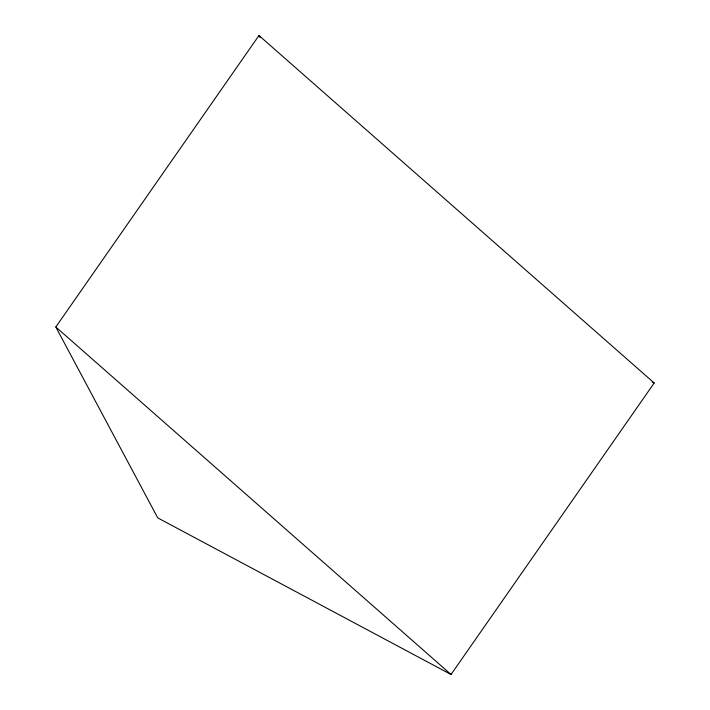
<?xml version="1.0" encoding="UTF-8"?>
<svg xmlns="http://www.w3.org/2000/svg" width="710" height="710" viewBox="0 0 710 710"><rect width="100%" height="100%" fill="white"/><g stroke="black" fill="none" stroke-linecap="round" stroke-linejoin="round"><path stroke-width="1.06" d="M55.815 326.999L258.973 35.5L654.185 383.001L451.027 674.5L157.744 517.892L55.815 326.999L451.027 674.5M652.233 381.953L654.185 383.001M258.973 35.5L260.011 37.444"/></g></svg>
